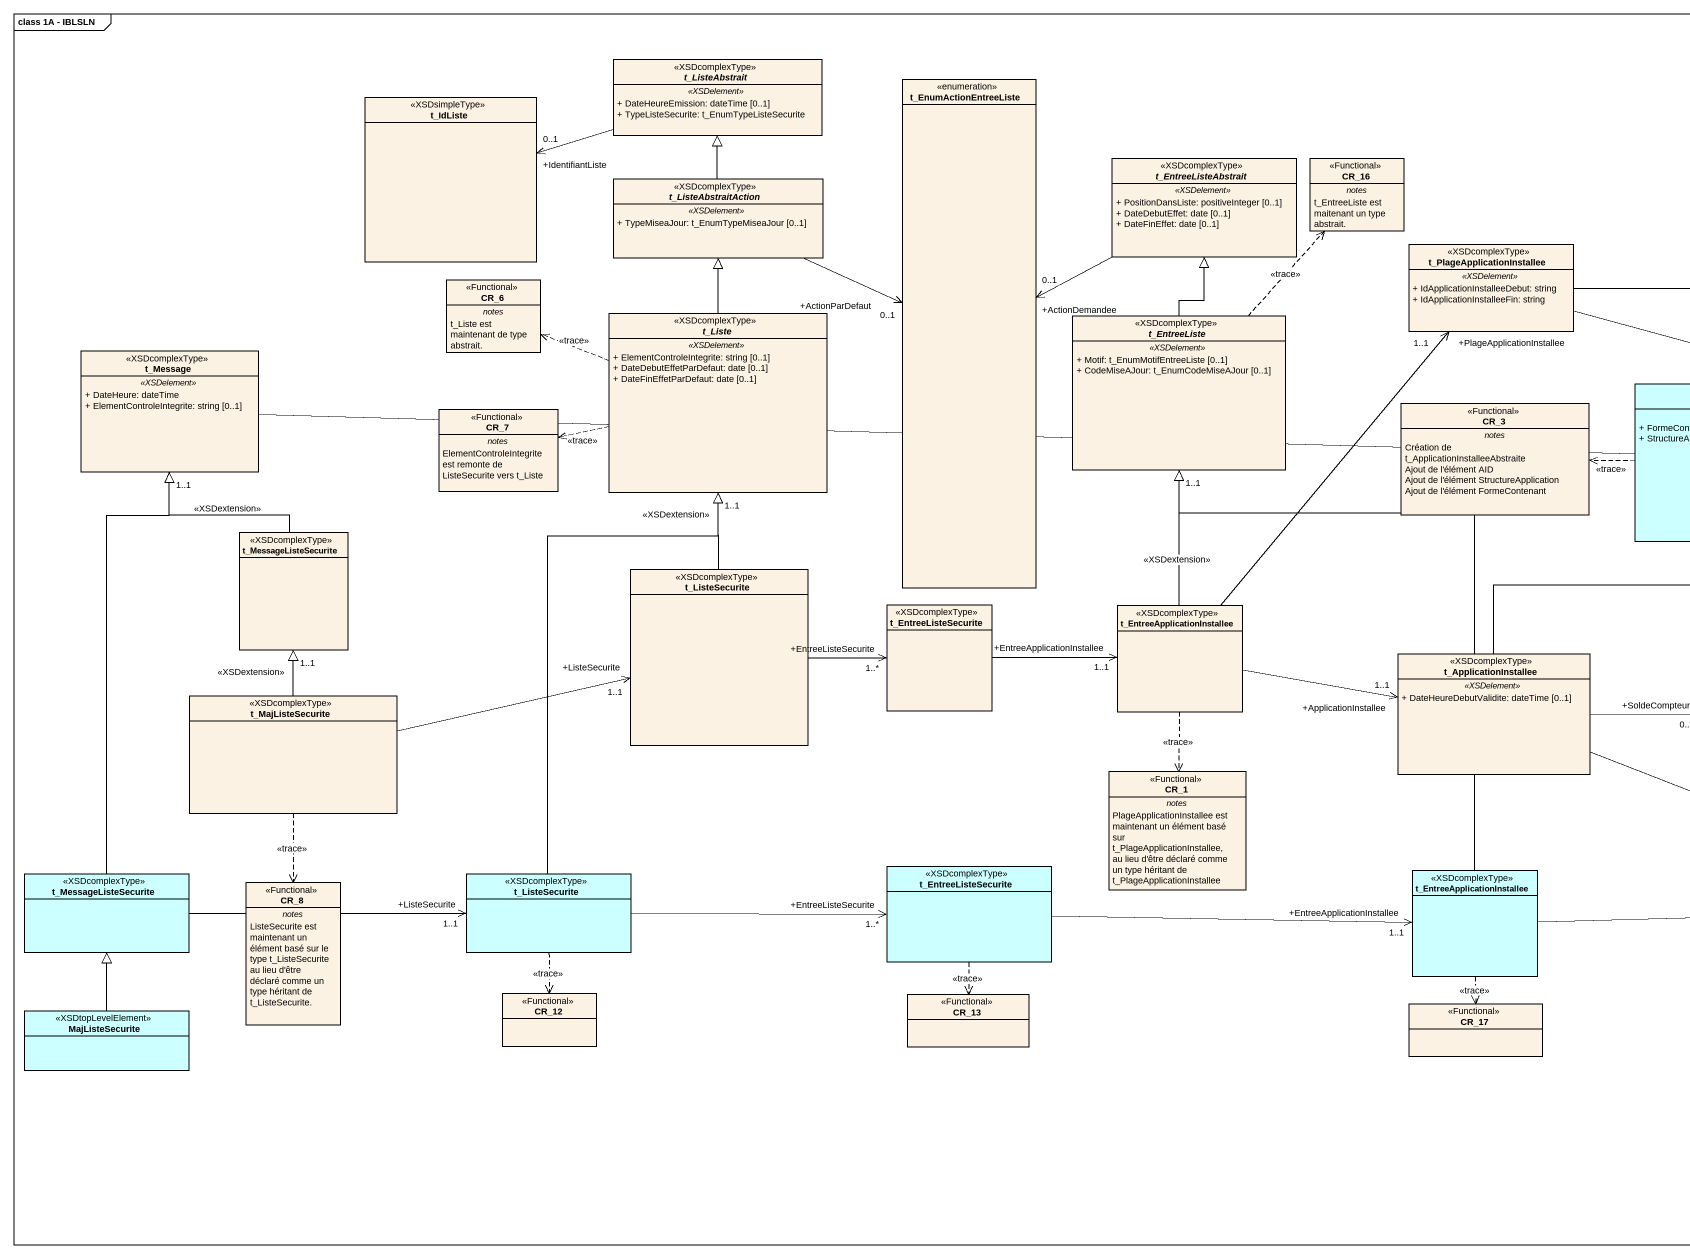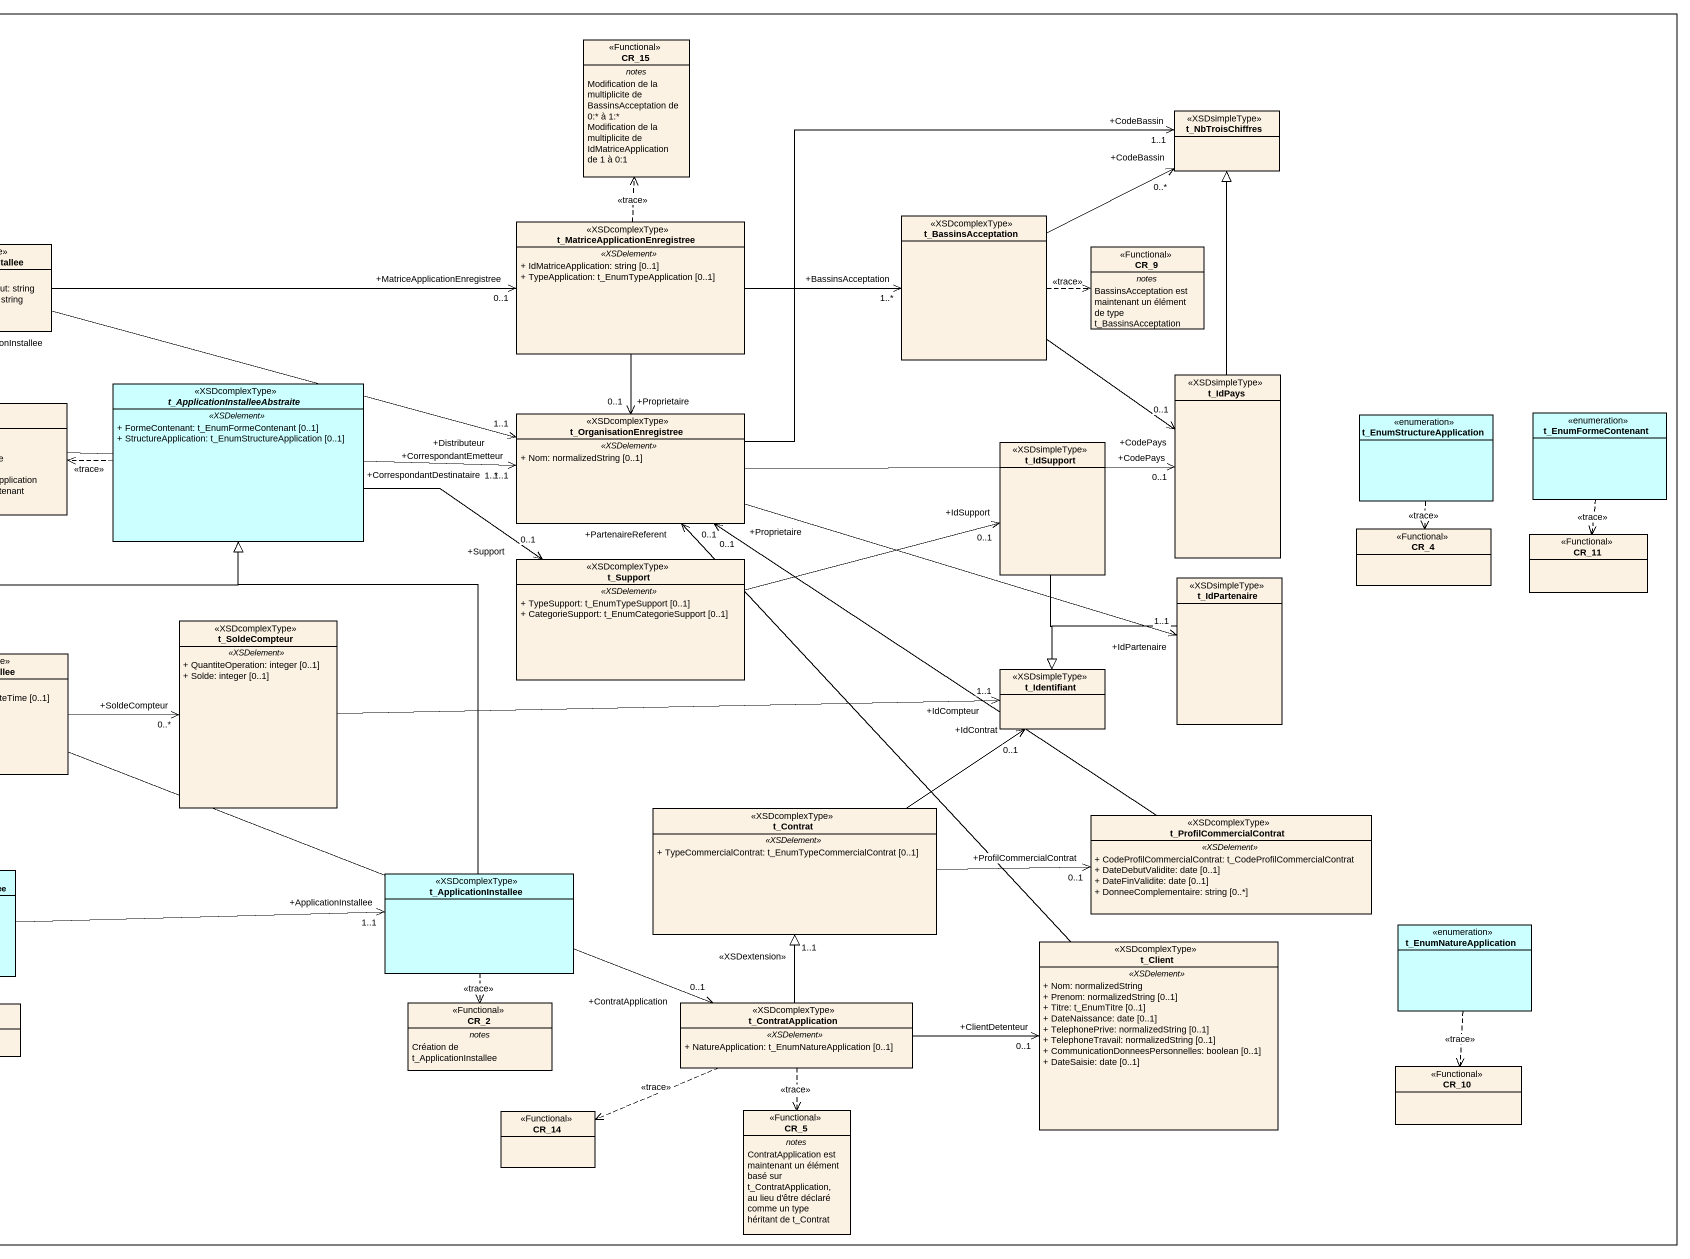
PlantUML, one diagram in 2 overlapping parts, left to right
@startuml
mainframe class 1A - IBLSLN
hide circle
hide empty members
skinparam classAttributeIconSize 0
class CR_15 <<Functional>> {
  -- notes --
  Modification de la multiplicite de BassinsAcceptation de 0:* à 1:*
  Modification de la multiplicite de IdMatriceApplication de 1 à 0:1
}
abstract class t_ListeAbstrait <<XSDcomplexType>> {
  .. <<XSDelement>> ..
  + DateHeureEmission: dateTime [0..1]
  + TypeListeSecurite: t_EnumTypeListeSecurite
}
enum t_EnumActionEntreeListe
class t_IdListe <<XSDsimpleType>>
class t_NbTroisChiffres <<XSDsimpleType>>
abstract class t_EntreeListeAbstrait <<XSDcomplexType>> {
  .. <<XSDelement>> ..
  + PositionDansListe: positiveInteger [0..1]
  + DateDebutEffet: date [0..1]
  + DateFinEffet: date [0..1]
}
class CR_16 <<Functional>> {
  -- notes --
  t_EntreeListe est maitenant un type abstrait.
}
abstract class t_ListeAbstraitAction <<XSDcomplexType>> {
  .. <<XSDelement>> ..
  + TypeMiseaJour: t_EnumTypeMiseaJour [0..1]
}
class "t_MatriceApplicationEnregistree" as t_MatriceApplicationEnregist <<XSDcomplexType>> {
  .. <<XSDelement>> ..
  + IdMatriceApplication: string [0..1]
  + TypeApplication: t_EnumTypeApplication [0..1]
}
class t_BassinsAcceptation <<XSDcomplexType>>
class t_PlageApplicationInstallee <<XSDcomplexType>> {
  .. <<XSDelement>> ..
  + IdApplicationInstalleeDebut: string
  + IdApplicationInstalleeFin: string
}
class CR_9 <<Functional>> {
  -- notes --
  BassinsAcceptation est maintenant un élément de type t_BassinsAcceptation
}
class CR_6 <<Functional>> {
  -- notes --
  t_Liste est maintenant de type abstrait.
}
abstract class t_Liste <<XSDcomplexType>> {
  .. <<XSDelement>> ..
  + ElementControleIntegrite: string [0..1]
  + DateDebutEffetParDefaut: date [0..1]
  + DateFinEffetParDefaut: date [0..1]
}
class t_Message <<XSDcomplexType>> {
  .. <<XSDelement>> ..
  + DateHeure: dateTime
  + ElementControleIntegrite: string [0..1]
}
abstract class t_EntreeListe <<XSDcomplexType>> {
  .. <<XSDelement>> ..
  + Motif: t_EnumMotifEntreeListe [0..1]
  + CodeMiseAJour: t_EnumCodeMiseAJour [0..1]
}
abstract class "t_ApplicationInstalleeAbstraite" as t_ApplicationInstalleeAbstra <<XSDcomplexType>> #CCFFFF {
  .. <<XSDelement>> ..
  + FormeContenant: t_EnumFormeContenant [0..1]
  + StructureApplication: t_EnumStructureApplication [0..1]
}
class t_IdPays <<XSDsimpleType>>
class CR_7 <<Functional>> {
  -- notes --
  ElementControleIntegrite est remonte de ListeSecurite vers t_Liste
}
class CR_3 <<Functional>> {
  -- notes --
  Création de t_ApplicationInstalleeAbstraite
  Ajout de l'élément AID
  Ajout de l'élément StructureApplication
  Ajout de l'élément FormeContenant
}
class t_OrganisationEnregistree <<XSDcomplexType>> {
  .. <<XSDelement>> ..
  + Nom: normalizedString [0..1]
}
enum t_EnumStructureApplication #CCFFFF
enum t_EnumFormeContenant #CCFFFF
class t_IdSupport <<XSDsimpleType>>
class t_MessageListeSecurite <<XSDcomplexType>>
class CR_4 <<Functional>>
class CR_11 <<Functional>>
class t_ListeSecurite <<XSDcomplexType>>
class t_Support <<XSDcomplexType>> {
  .. <<XSDelement>> ..
  + TypeSupport: t_EnumTypeSupport [0..1]
  + CategorieSupport: t_EnumCategorieSupport [0..1]
}
class t_IdPartenaire <<XSDsimpleType>>
class t_EntreeListeSecurite <<XSDcomplexType>>
class t_EntreeApplicationInstallee <<XSDcomplexType>>
class t_SoldeCompteur <<XSDcomplexType>> {
  .. <<XSDelement>> ..
  + QuantiteOperation: integer [0..1]
  + Solde: integer [0..1]
}
class t_ApplicationInstallee <<XSDcomplexType>> {
  .. <<XSDelement>> ..
  + DateHeureDebutValidite: dateTime [0..1]
}
class t_MajListeSecurite <<XSDcomplexType>>
class t_Identifiant <<XSDsimpleType>>
class CR_1 <<Functional>> {
  -- notes --
  PlageApplicationInstallee est maintenant un élément basé sur t_PlageApplicationInstallee, au lieu d'être déclaré comme un type héritant de t_PlageApplicationInstallee
}
class t_Contrat <<XSDcomplexType>> {
  .. <<XSDelement>> ..
  + TypeCommercialContrat: t_EnumTypeCommercialContrat [0..1]
}
class t_ProfilCommercialContrat <<XSDcomplexType>> {
  .. <<XSDelement>> ..
  + CodeProfilCommercialContrat: t_CodeProfilCommercialContrat
  + DateDebutValidite: date [0..1]
  + DateFinValidite: date [0..1]
  + DonneeComplementaire: string [0..*]
}
class "t_MessageListeSecurite" as t_MessageListeSecurite_2 <<XSDcomplexType>> #CCFFFF
class CR_8 <<Functional>> {
  -- notes --
  ListeSecurite est maintenant un élément basé sur le type t_ListeSecurite au lieu d'être déclaré comme un type héritant de t_ListeSecurite.
}
class "t_ListeSecurite" as t_ListeSecurite_2 <<XSDcomplexType>> #CCFFFF
class "t_EntreeListeSecurite" as t_EntreeListeSecurite_2 <<XSDcomplexType>> #CCFFFF
class "t_EntreeApplicationInstallee" as t_EntreeApplicationInstallee_2 <<XSDcomplexType>> #CCFFFF
class "t_ApplicationInstallee" as t_ApplicationInstallee_2 <<XSDcomplexType>> #CCFFFF
enum t_EnumNatureApplication #CCFFFF
class t_Client <<XSDcomplexType>> {
  .. <<XSDelement>> ..
  + Nom: normalizedString
  + Prenom: normalizedString [0..1]
  + Titre: t_EnumTitre [0..1]
  + DateNaissance: date [0..1]
  + TelephonePrive: normalizedString [0..1]
  + TelephoneTravail: normalizedString [0..1]
  + CommunicationDonneesPersonnelles: boolean [0..1]
  + DateSaisie: date [0..1]
}
class MajListeSecurite <<XSDtopLevelElement>> #CCFFFF
class CR_12 <<Functional>>
class CR_13 <<Functional>>
class CR_17 <<Functional>>
class CR_2 <<Functional>> {
  -- notes --
  Création de t_ApplicationInstallee
}
class t_ContratApplication <<XSDcomplexType>> {
  .. <<XSDelement>> ..
  + NatureApplication: t_EnumNatureApplication [0..1]
}
class CR_10 <<Functional>>
class CR_14 <<Functional>>
class CR_5 <<Functional>> {
  -- notes --
  ContratApplication est maintenant un élément basé sur t_ContratApplication, au lieu d'être déclaré comme un type héritant de t_Contrat
}
t_ListeAbstrait -left-> "+IdentifiantListe\n0..1" t_IdListe
t_EntreeListeAbstrait -left-> "+ActionDemandee\n0..1" t_EnumActionEntreeListe
t_ListeAbstraitAction -up-|> t_ListeAbstrait
t_ListeAbstraitAction -right-> "+ActionParDefaut\n0..1" t_EnumActionEntreeListe
t_MatriceApplicationEnregist .up.> CR_15 : <<trace>>
t_MatriceApplicationEnregist -right-> "+BassinsAcceptation\n1..*" t_BassinsAcceptation
t_MatriceApplicationEnregist --> "+Proprietaire\n0..1" t_OrganisationEnregistree
t_BassinsAcceptation -right-> "+CodeBassin\n0..*" t_NbTroisChiffres
t_BassinsAcceptation .right.> CR_9 : <<trace>>
t_BassinsAcceptation --> "+CodePays\n0..1" t_IdPays
t_PlageApplicationInstallee -right-> "+MatriceApplicationEnregistree\n0..1" t_MatriceApplicationEnregist
t_PlageApplicationInstallee -right-> "+Distributeur\n1..1" t_OrganisationEnregistree
t_Liste -up-|> t_ListeAbstraitAction
t_Liste .left.> CR_6 : <<trace>>
t_Liste .left.> CR_7 : <<trace>>
t_Message -right-> "+CorrespondantEmetteur\n1..1" t_OrganisationEnregistree
t_Message -right-> "+CorrespondantDestinataire\n1..*" t_OrganisationEnregistree
t_EntreeListe -up-|> t_EntreeListeAbstrait
t_EntreeListe .up.> CR_16 : <<trace>>
t_ApplicationInstalleeAbstra .left.> CR_3 : <<trace>>
t_ApplicationInstalleeAbstra -right-> "+Support\n0..1" t_Support
t_IdPays -up-|> t_NbTroisChiffres
t_OrganisationEnregistree -right-> "+CodeBassin\n1..1" t_NbTroisChiffres
t_OrganisationEnregistree -right-> "+CodePays\n0..1" t_IdPays
t_OrganisationEnregistree -right-> "+IdPartenaire\n1..1" t_IdPartenaire
t_EnumStructureApplication ..> CR_4 : <<trace>>
t_EnumFormeContenant ..> CR_11 : <<trace>>
t_IdSupport --|> t_Identifiant
t_MessageListeSecurite -up-|> "1..1" t_Message : <<XSDextension>>
t_ListeSecurite -up-|> "1..1" t_Liste : <<XSDextension>>
t_ListeSecurite -right-> "+EntreeListeSecurite\n1..*" t_EntreeListeSecurite
t_Support -right-> "+IdSupport\n0..1" t_IdSupport
t_IdPartenaire -left-|> t_Identifiant
t_EntreeListeSecurite -right-> "+EntreeApplicationInstallee\n1..1" t_EntreeApplicationInstallee
t_EntreeApplicationInstallee -up-> "+PlageApplicationInstallee\n1..1" t_PlageApplicationInstallee
t_EntreeApplicationInstallee -up-|> "1..1" t_EntreeListe : <<XSDextension>>
t_EntreeApplicationInstallee -right-> "+ApplicationInstallee\n1..1" t_ApplicationInstallee
t_EntreeApplicationInstallee ..> CR_1 : <<trace>>
t_SoldeCompteur -right-> "+IdCompteur\n1..1" t_Identifiant
t_ApplicationInstallee -up-|> t_ApplicationInstalleeAbstra
t_ApplicationInstallee -right-> "+SoldeCompteur\n0..*" t_SoldeCompteur
t_ApplicationInstallee -right-> "+ContratApplication\n0..1" t_ContratApplication
t_MajListeSecurite -up-|> "1..1" t_MessageListeSecurite : <<XSDextension>>
t_MajListeSecurite -right-> "+ListeSecurite\n1..1" t_ListeSecurite
t_MajListeSecurite ..> CR_8 : <<trace>>
t_Contrat -up-> "+IdContrat\n0..1" t_Identifiant
t_Contrat -right-> "+ProfilCommercialContrat\n0..1" t_ProfilCommercialContrat
t_ProfilCommercialContrat -up-> "+Proprietaire\n0..1" t_OrganisationEnregistree
t_MessageListeSecurite_2 -up-|> t_Message
t_MessageListeSecurite_2 -right-> "+ListeSecurite\n1..1" t_ListeSecurite_2
t_ListeSecurite_2 -up-|> t_Liste
t_ListeSecurite_2 -right-> "+EntreeListeSecurite\n1..*" t_EntreeListeSecurite_2
t_ListeSecurite_2 ..> CR_12 : <<trace>>
t_EntreeListeSecurite_2 -right-> "+EntreeApplicationInstallee\n1..1" t_EntreeApplicationInstallee_2
t_EntreeListeSecurite_2 ..> CR_13 : <<trace>>
t_EntreeApplicationInstallee_2 -up-|> t_EntreeListe
t_EntreeApplicationInstallee_2 -right-> "+ApplicationInstallee\n1..1" t_ApplicationInstallee_2
t_EntreeApplicationInstallee_2 ..> CR_17 : <<trace>>
t_ApplicationInstallee_2 -up-|> t_ApplicationInstalleeAbstra
t_ApplicationInstallee_2 ..> CR_2 : <<trace>>
t_EnumNatureApplication ..> CR_10 : <<trace>>
t_Client -up-> "+PartenaireReferent\n0..1" t_OrganisationEnregistree
MajListeSecurite -up-|> t_MessageListeSecurite_2
t_ContratApplication -up-|> "1..1" t_Contrat : <<XSDextension>>
t_ContratApplication -right-> "+ClientDetenteur\n0..1" t_Client
t_ContratApplication .left.> CR_14 : <<trace>>
t_ContratApplication ..> CR_5 : <<trace>>
@enduml
